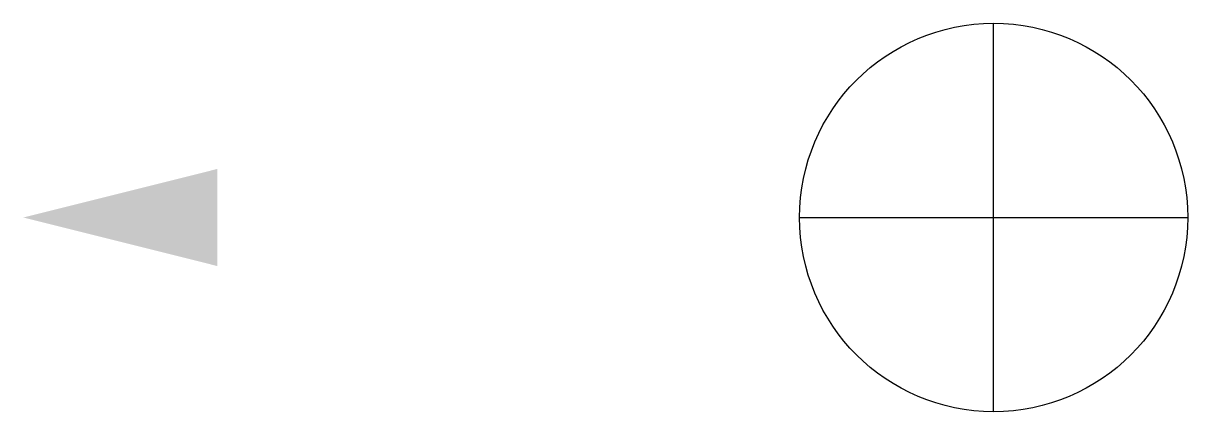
# Model space of a CAD drawing. Header units: millimetres. Extents: x 5 to 17, y 3 to 7.
import ezdxf

# ---------------------------------------------------------------- set-up
doc = ezdxf.new("R2010")
doc.units = ezdxf.units.MM
doc.layers.add('ANNOTATION', color=7, linetype='Continuous')
doc.layers.add('POLISHED_MARK', color=7, linetype='Continuous')

# ---------------------------------------------------------------- blocks, each defined once
blk = doc.blocks.new('OMD_ARROW')
blk.add_solid([(0, 0), (1, 0.25), (1, -0.25)])
blk = doc.blocks.new('OMD_POLISHED_CROSS')
for p, q in [((0, -1), (0, 1)), ((-1, 0), (1, 0))]:
    blk.add_line(p, q)
blk.add_circle((0, 0), 1)

msp = doc.modelspace()

# ---------------------------------------------------------------- block references
at = {"layer": 'ANNOTATION', "xscale": 2, "yscale": 2}
msp.add_blockref('OMD_ARROW', (5, 5), dxfattribs=at)
at = {"layer": 'POLISHED_MARK', "xscale": 2, "yscale": 2}
msp.add_blockref('OMD_POLISHED_CROSS', (15, 5), dxfattribs=at)

doc.saveas('drawing.dxf')
